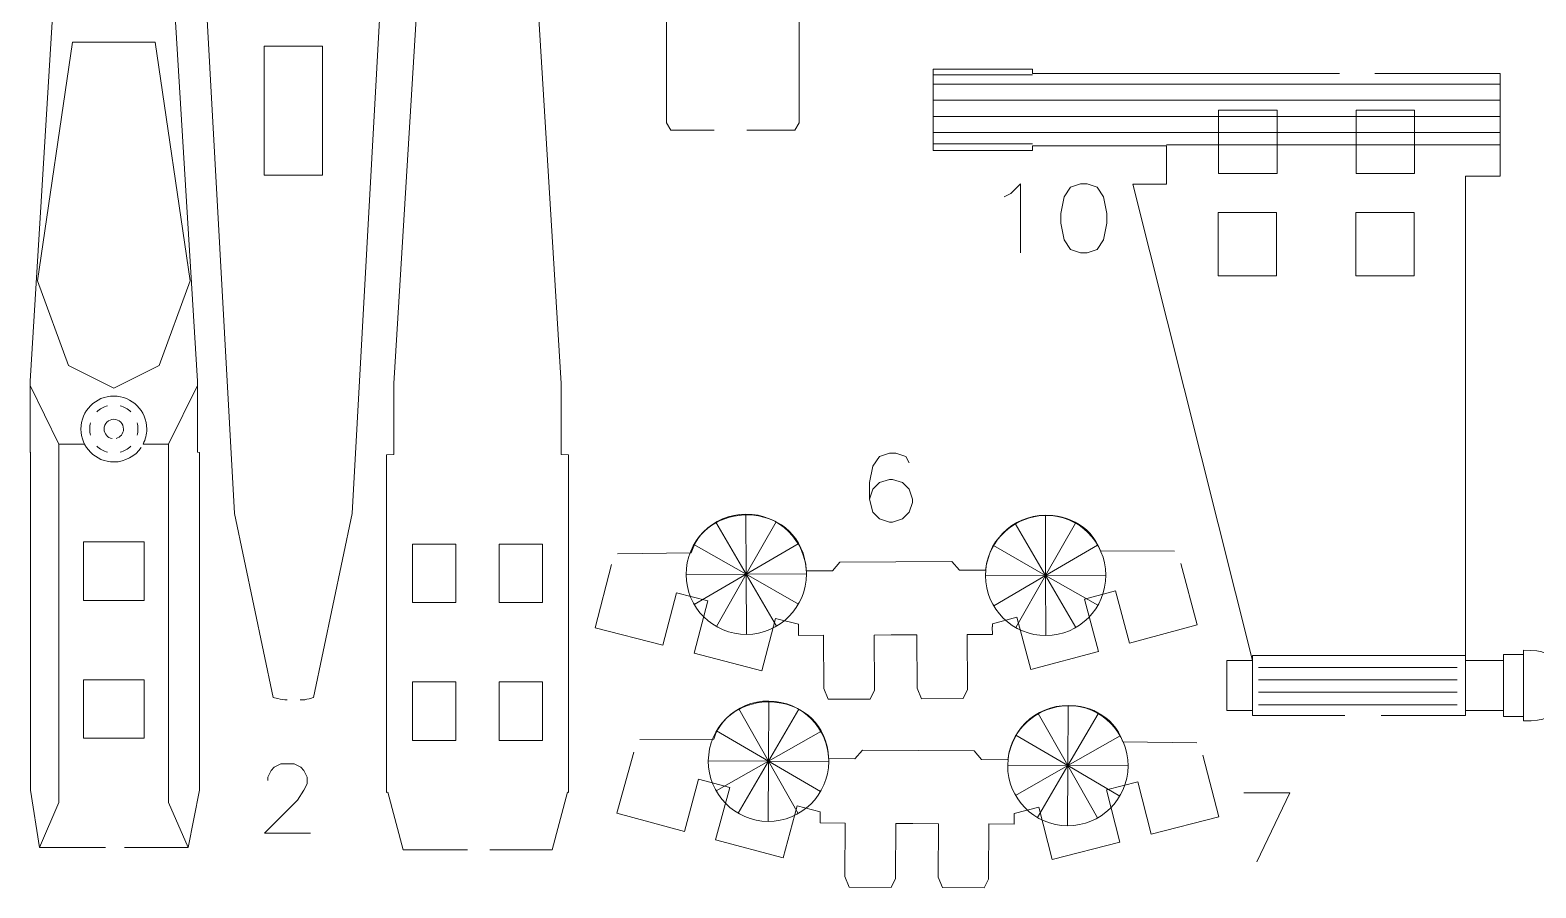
# Model space of a CAD drawing. Header units: inches. Extents: x -7 to 6.8, y -5.2 to 5.1.
# Drawn here: x -0.775 to 2.698, y -0.859 to 1.12 of the extents above; entities that cross this region are included whole.
import ezdxf

# ---------------------------------------------------------------- set-up
doc = ezdxf.new("R2010")
doc.units = ezdxf.units.IN
doc.header["$MEASUREMENT"] = 0
doc.layers.add('Layer 1', color=7, linetype='Continuous')

msp = doc.modelspace()

# ---------------------------------------------------------------- linework, layer by layer
at = {"layer": 'Layer 1', "lineweight": 9}
for points, knots in [([(-0.1821, -0.4253), (-0.1958, -0.4249), (-0.2145, -0.4196), (-0.2145, -0.4196), (-0.2145, -0.4196), (-0.2145, -0.4196), (-0.3038, 0.0047), (-0.3038, 0.0047), (-0.3038, 0.0047), (-0.3038, 0.0047), (-0.4059, 1.8534), (-0.4059, 1.8534), (-0.4059, 1.8534), (-0.4059, 1.8534), (-0.4238, 2.0848), (-0.4238, 2.0848), (-0.4238, 2.0848), (-0.4238, 2.0848), (-0.4238, 2.8637), (-0.4238, 2.8637), (-0.4238, 2.8637), (-0.4238, 2.8637), (-0.3958, 2.9969), (-0.3958, 2.9969), (-0.3958, 2.9969), (-0.3958, 2.9969), (-0.2553, 2.9969), (-0.195, 2.9969)], [0, 0, 0, 0, 0.125, 0.125, 0.125, 0.125, 0.25, 0.25, 0.25, 0.25, 0.375, 0.375, 0.375, 0.375, 0.5, 0.5, 0.5, 0.5, 0.625, 0.625, 0.625, 0.625, 0.75, 0.75, 0.75, 0.75, 1, 1, 1, 1]), ([(-0.1398, 2.9969), (-0.0788, 2.9969), (0.0596, 2.9969), (0.0596, 2.9969), (0.0596, 2.9969), (0.0596, 2.9969), (0.0876, 2.8641), (0.0876, 2.8641), (0.0876, 2.8641), (0.0876, 2.8641), (0.0876, 2.0852), (0.0876, 2.0852), (0.0876, 2.0852), (0.0876, 2.0852), (0.0697, 1.8534), (0.0697, 1.8534), (0.0697, 1.8534), (0.0697, 1.8534), (-0.0324, 0.0047), (-0.0324, 0.0047), (-0.0324, 0.0047), (-0.0324, 0.0047), (-0.1217, -0.4196), (-0.1217, -0.4196), (-0.1217, -0.4196), (-0.1217, -0.4196), (-0.1387, -0.4259), (-0.1522, -0.4253)], [0, 0, 0, 0, 0.125, 0.125, 0.125, 0.125, 0.25, 0.25, 0.25, 0.25, 0.375, 0.375, 0.375, 0.375, 0.5, 0.5, 0.5, 0.5, 0.625, 0.625, 0.625, 0.625, 0.75, 0.75, 0.75, 0.75, 1, 1, 1, 1]), ([(-0.601, -0.766), (-0.6456, -0.766), (-0.7537, -0.766), (-0.7537, -0.766), (-0.7537, -0.766), (-0.7537, -0.766), (-0.7744, -0.6332), (-0.7744, -0.6332), (-0.7744, -0.6332), (-0.7744, -0.6332), (-0.7744, -0.6335), (-0.7744, -0.6335), (-0.7744, -0.6335), (-0.7744, -0.6335), (-0.7744, 0.1454), (-0.7744, 0.1454), (-0.7744, 0.1454), (-0.7744, 0.1454), (-0.7749, 0.1461), (-0.7749, 0.1461), (-0.7749, 0.1461), (-0.7749, 0.1461), (-0.7751, 0.3099), (-0.7751, 0.3099), (-0.7751, 0.3099), (-0.7751, 0.3099), (-0.6589, 2.2072), (-0.6589, 2.2072), (-0.6589, 2.2072), (-0.6589, 2.2072), (-0.6284, 2.3683), (-0.6284, 2.3683), (-0.6284, 2.3683), (-0.6284, 2.3683), (-0.6159, 2.3687), (-0.6039, 2.3691)], [0, 0, 0, 0, 0.1, 0.1, 0.1, 0.1, 0.2, 0.2, 0.2, 0.2, 0.3, 0.3, 0.3, 0.3, 0.4, 0.4, 0.4, 0.4, 0.5, 0.5, 0.5, 0.5, 0.6, 0.6, 0.6, 0.6, 0.7, 0.7, 0.7, 0.7, 0.8, 0.8, 0.8, 0.8, 1, 1, 1, 1]), ([(-0.5632, 2.3692), (-0.5504, 2.3688), (-0.5357, 2.3683), (-0.5357, 2.3683), (-0.5357, 2.3683), (-0.5357, 2.3683), (-0.5053, 2.2072), (-0.5053, 2.2072), (-0.5053, 2.2072), (-0.5053, 2.2072), (-0.3891, 0.3099), (-0.3891, 0.3099), (-0.3891, 0.3099), (-0.3891, 0.3099), (-0.3892, 0.1461), (-0.3892, 0.1461), (-0.3892, 0.1461), (-0.3892, 0.1461), (-0.3848, 0.1457), (-0.3848, 0.1457), (-0.3848, 0.1457), (-0.3848, 0.1457), (-0.3848, -0.6332), (-0.3848, -0.6332), (-0.3848, -0.6332), (-0.3848, -0.6332), (-0.3848, -0.6332), (-0.3848, -0.6332), (-0.3848, -0.6332), (-0.3848, -0.6332), (-0.4104, -0.766), (-0.4104, -0.766), (-0.4104, -0.766), (-0.4104, -0.766), (-0.5101, -0.766), (-0.5575, -0.766)], [0, 0, 0, 0, 0.1, 0.1, 0.1, 0.1, 0.2, 0.2, 0.2, 0.2, 0.3, 0.3, 0.3, 0.3, 0.4, 0.4, 0.4, 0.4, 0.5, 0.5, 0.5, 0.5, 0.6, 0.6, 0.6, 0.6, 0.7, 0.7, 0.7, 0.7, 0.8, 0.8, 0.8, 0.8, 1, 1, 1, 1]), ([(0.2336, -0.771), (0.1867, -0.771), (0.0852, -0.771), (0.0852, -0.771), (0.0852, -0.771), (0.0852, -0.771), (0.0496, -0.6382), (0.0496, -0.6382), (0.0496, -0.6382), (0.0496, -0.6382), (0.047, -0.6385), (0.047, -0.6385), (0.047, -0.6385), (0.047, -0.6385), (0.047, 0.1404), (0.047, 0.1404), (0.047, 0.1404), (0.047, 0.1404), (0.064, 0.1411), (0.064, 0.1411), (0.064, 0.1411), (0.064, 0.1411), (0.0638, 0.3049), (0.0638, 0.3049), (0.0638, 0.3049), (0.0638, 0.3049), (0.18, 2.2029), (0.18, 2.2029), (0.18, 2.2029), (0.18, 2.2029), (0.2105, 2.364), (0.2105, 2.364), (0.2105, 2.364), (0.2105, 2.364), (0.2238, 2.3645), (0.2362, 2.3648)], [0, 0, 0, 0, 0.1, 0.1, 0.1, 0.1, 0.2, 0.2, 0.2, 0.2, 0.3, 0.3, 0.3, 0.3, 0.4, 0.4, 0.4, 0.4, 0.5, 0.5, 0.5, 0.5, 0.6, 0.6, 0.6, 0.6, 0.7, 0.7, 0.7, 0.7, 0.8, 0.8, 0.8, 0.8, 1, 1, 1, 1]), ([(0.2779, 2.3648), (0.2902, 2.3644), (0.3032, 2.364), (0.3032, 2.364), (0.3032, 2.364), (0.3032, 2.364), (0.3337, 2.2029), (0.3337, 2.2029), (0.3337, 2.2029), (0.3337, 2.2029), (0.4499, 0.3049), (0.4499, 0.3049), (0.4499, 0.3049), (0.4499, 0.3049), (0.4497, 0.1411), (0.4497, 0.1411), (0.4497, 0.1411), (0.4497, 0.1411), (0.4667, 0.1404), (0.4667, 0.1404), (0.4667, 0.1404), (0.4667, 0.1404), (0.4667, -0.6385), (0.4667, -0.6385), (0.4667, -0.6385), (0.4667, -0.6385), (0.4642, -0.6382), (0.4642, -0.6382), (0.4642, -0.6382), (0.4642, -0.6382), (0.4285, -0.771), (0.4285, -0.771), (0.4285, -0.771), (0.4285, -0.771), (0.3339, -0.771), (0.2852, -0.771)], [0, 0, 0, 0, 0.1, 0.1, 0.1, 0.1, 0.2, 0.2, 0.2, 0.2, 0.3, 0.3, 0.3, 0.3, 0.4, 0.4, 0.4, 0.4, 0.5, 0.5, 0.5, 0.5, 0.6, 0.6, 0.6, 0.6, 0.7, 0.7, 0.7, 0.7, 0.8, 0.8, 0.8, 0.8, 1, 1, 1, 1]), ([(0.8024, 0.8894), (0.7478, 0.8894), (0.7024, 0.8894), (0.7024, 0.8894), (0.7024, 0.8894), (0.7024, 0.8894), (0.6924, 0.9063), (0.6924, 0.9063), (0.6924, 0.9063), (0.6924, 0.9063), (0.6924, 1.2474), (0.6924, 1.2474), (0.6924, 1.2474), (0.6924, 1.2474), (0.7024, 1.2644), (0.7024, 1.2644), (0.7024, 1.2644), (0.7024, 1.2644), (0.7492, 1.2644), (0.805, 1.2644)], [0, 0, 0, 0, 0.166667, 0.166667, 0.166667, 0.166667, 0.333333, 0.333333, 0.333333, 0.333333, 0.5, 0.5, 0.5, 0.5, 0.666667, 0.666667, 0.666667, 0.666667, 1, 1, 1, 1]), ([(0.8768, 1.2644), (0.9364, 1.2624), (0.9884, 1.2644), (0.9884, 1.2644), (0.9884, 1.2644), (0.9884, 1.2644), (0.9984, 1.2474), (0.9984, 1.2474), (0.9984, 1.2474), (0.9984, 1.2474), (0.9984, 0.9063), (0.9984, 0.9063), (0.9984, 0.9063), (0.9984, 0.9063), (0.9884, 0.8894), (0.9884, 0.8894), (0.9884, 0.8894), (0.9884, 0.8894), (0.9326, 0.8896), (0.8781, 0.8896)], [0, 0, 0, 0, 0.166667, 0.166667, 0.166667, 0.166667, 0.333333, 0.333333, 0.333333, 0.333333, 0.5, 0.5, 0.5, 0.5, 0.666667, 0.666667, 0.666667, 0.666667, 1, 1, 1, 1]), ([(-0.1006, 1.0832), (-0.1006, 1.0832), (-0.1006, 0.7852), (-0.1006, 0.7852), (-0.1006, 0.7852), (-0.1006, 0.7852), (-0.2356, 0.7852), (-0.2356, 0.7852), (-0.2356, 0.7852), (-0.2356, 0.7852), (-0.2356, 1.0832), (-0.2356, 1.0832), (-0.2356, 1.0832), (-0.2356, 1.0832), (-0.1006, 1.0832), (-0.1006, 1.0832)], [0, 0, 0, 0, 0.2, 0.2, 0.2, 0.2, 0.4, 0.4, 0.4, 0.4, 0.6, 0.6, 0.6, 0.6, 1, 1, 1, 1]), ([(2.2445, 1.0197), (2.0562, 1.0197), (1.8458, 1.0197), (1.8458, 1.0197), (1.8458, 1.0197), (1.8458, 1.0197), (1.5369, 1.0197), (1.5369, 1.0197), (1.5369, 1.0197), (1.5369, 1.0197), (1.5369, 1.0302), (1.5369, 1.0302), (1.5369, 1.0302), (1.5369, 1.0302), (1.3078, 1.0302), (1.3078, 1.0302), (1.3078, 1.0302), (1.3078, 1.0302), (1.3078, 0.8426), (1.3078, 0.8426), (1.3078, 0.8426), (1.3078, 0.8426), (1.5369, 0.8426), (1.5369, 0.8426), (1.5369, 0.8426), (1.5369, 0.8426), (1.5369, 0.8531), (1.5369, 0.8531), (1.5369, 0.8531), (1.5369, 0.8531), (1.8458, 0.8531), (1.8458, 0.8531), (1.8458, 0.8531), (1.8458, 0.8531), (1.8458, 0.7646), (1.8458, 0.7646), (1.8458, 0.7646), (1.8458, 0.7646), (1.7677, 0.7646), (1.7677, 0.7646), (1.7677, 0.7646), (1.7677, 0.7646), (2.0437, -0.3341), (2.0437, -0.3341), (2.0437, -0.3341), (2.0437, -0.3341), (1.9849, -0.3341), (1.9849, -0.3341), (1.9849, -0.3341), (1.9849, -0.3341), (1.9849, -0.4499), (1.9849, -0.4499), (1.9849, -0.4499), (1.9849, -0.4499), (2.0437, -0.4499), (2.0437, -0.4499), (2.0437, -0.4499), (2.0437, -0.4499), (2.0437, -0.461), (2.0437, -0.461), (2.0437, -0.461), (2.0437, -0.461), (2.0593, -0.461), (2.0593, -0.461), (2.0593, -0.461), (2.0593, -0.461), (2.1529, -0.461), (2.257, -0.461)], [0, 0, 0, 0, 0.055556, 0.055556, 0.055556, 0.055556, 0.111111, 0.111111, 0.111111, 0.111111, 0.166667, 0.166667, 0.166667, 0.166667, 0.222222, 0.222222, 0.222222, 0.222222, 0.277778, 0.277778, 0.277778, 0.277778, 0.333333, 0.333333, 0.333333, 0.333333, 0.388889, 0.388889, 0.388889, 0.388889, 0.444444, 0.444444, 0.444444, 0.444444, 0.5, 0.5, 0.5, 0.5, 0.555556, 0.555556, 0.555556, 0.555556, 0.611111, 0.611111, 0.611111, 0.611111, 0.666667, 0.666667, 0.666667, 0.666667, 0.722222, 0.722222, 0.722222, 0.722222, 0.777778, 0.777778, 0.777778, 0.777778, 0.833333, 0.833333, 0.833333, 0.833333, 0.888889, 0.888889, 0.888889, 0.888889, 1, 1, 1, 1]), ([(2.3404, -0.461), (2.4435, -0.461), (2.5355, -0.461), (2.5355, -0.461), (2.5355, -0.461), (2.5355, -0.461), (2.5355, -0.4499), (2.5355, -0.4499), (2.5355, -0.4499), (2.5355, -0.4499), (2.6225, -0.4499), (2.6225, -0.4499), (2.6225, -0.4499), (2.6225, -0.4499), (2.6225, -0.4633), (2.6225, -0.4633), (2.6225, -0.4633), (2.6225, -0.4633), (2.6691, -0.4633), (2.6691, -0.4633), (2.6691, -0.4633), (2.6691, -0.4633), (2.6691, -0.4734), (2.6691, -0.4734), (2.6691, -0.4734), (2.7207, -0.4734), (2.7371, -0.4684), (2.7415, -0.4272), (2.7415, -0.4272), (2.7415, -0.4272), (3.2323, -0.4272), (3.2323, -0.4272), (3.2323, -0.4272), (3.2323, -0.4272), (3.2323, -0.3542), (3.2323, -0.3542), (3.2323, -0.3542), (3.2323, -0.3542), (2.7409, -0.3542), (2.7409, -0.3542), (2.7409, -0.3542), (2.7353, -0.3154), (2.7169, -0.3106), (2.6691, -0.3106), (2.6691, -0.3106), (2.6691, -0.3106), (2.6691, -0.3207), (2.6691, -0.3207), (2.6691, -0.3207), (2.6691, -0.3207), (2.6225, -0.3207), (2.6225, -0.3207), (2.6225, -0.3207), (2.6225, -0.3207), (2.6225, -0.3341), (2.6225, -0.3341), (2.6225, -0.3341), (2.6225, -0.3341), (2.5355, -0.3341), (2.5355, -0.3341), (2.5355, -0.3341), (2.5355, -0.3341), (2.5355, -0.323), (2.5355, -0.323), (2.5355, -0.323), (2.5355, -0.323), (2.5355, 0.7828), (2.5355, 0.7828), (2.5355, 0.7828), (2.5355, 0.7828), (2.6151, 0.7828), (2.6151, 0.7828), (2.6151, 0.7828), (2.6151, 0.7828), (2.6151, 1.0197), (2.6151, 1.0197), (2.6151, 1.0197), (2.6151, 1.0197), (2.5355, 1.0197), (2.5355, 1.0197), (2.5355, 1.0197), (2.5355, 1.0197), (2.443, 1.0197), (2.3258, 1.0197)], [0, 0, 0, 0, 0.045455, 0.045455, 0.045455, 0.045455, 0.090909, 0.090909, 0.090909, 0.090909, 0.136364, 0.136364, 0.136364, 0.136364, 0.181818, 0.181818, 0.181818, 0.181818, 0.227273, 0.227273, 0.227273, 0.227273, 0.272727, 0.272727, 0.272727, 0.272727, 0.318182, 0.318182, 0.318182, 0.318182, 0.363636, 0.363636, 0.363636, 0.363636, 0.409091, 0.409091, 0.409091, 0.409091, 0.454545, 0.454545, 0.454545, 0.454545, 0.5, 0.5, 0.5, 0.5, 0.545455, 0.545455, 0.545455, 0.545455, 0.590909, 0.590909, 0.590909, 0.590909, 0.636364, 0.636364, 0.636364, 0.636364, 0.681818, 0.681818, 0.681818, 0.681818, 0.727273, 0.727273, 0.727273, 0.727273, 0.772727, 0.772727, 0.772727, 0.772727, 0.818182, 0.818182, 0.818182, 0.818182, 0.863636, 0.863636, 0.863636, 0.863636, 0.909091, 0.909091, 0.909091, 0.909091, 1, 1, 1, 1]), ([(1.9659, 0.9352), (1.9659, 0.9352), (2.1007, 0.9352), (2.1007, 0.9352), (2.1007, 0.9352), (2.1007, 0.9352), (2.1007, 0.7892), (2.1007, 0.7892), (2.1007, 0.7892), (2.1007, 0.7892), (1.9659, 0.7892), (1.9659, 0.7892), (1.9659, 0.7892), (1.9659, 0.7892), (1.9659, 0.9352), (1.9659, 0.9352)], [0, 0, 0, 0, 0.2, 0.2, 0.2, 0.2, 0.4, 0.4, 0.4, 0.4, 0.6, 0.6, 0.6, 0.6, 1, 1, 1, 1]), ([(2.2832, 0.9352), (2.2832, 0.9352), (2.418, 0.9352), (2.418, 0.9352), (2.418, 0.9352), (2.418, 0.9352), (2.418, 0.7892), (2.418, 0.7892), (2.418, 0.7892), (2.418, 0.7892), (2.2832, 0.7892), (2.2832, 0.7892), (2.2832, 0.7892), (2.2832, 0.7892), (2.2832, 0.9352), (2.2832, 0.9352)], [0, 0, 0, 0, 0.2, 0.2, 0.2, 0.2, 0.4, 0.4, 0.4, 0.4, 0.6, 0.6, 0.6, 0.6, 1, 1, 1, 1]), ([(1.9647, 0.6995), (1.9647, 0.6995), (2.0994, 0.6995), (2.0994, 0.6995), (2.0994, 0.6995), (2.0994, 0.6995), (2.0994, 0.5535), (2.0994, 0.5535), (2.0994, 0.5535), (2.0994, 0.5535), (1.9647, 0.5535), (1.9647, 0.5535), (1.9647, 0.5535), (1.9647, 0.5535), (1.9647, 0.6995), (1.9647, 0.6995)], [0, 0, 0, 0, 0.2, 0.2, 0.2, 0.2, 0.4, 0.4, 0.4, 0.4, 0.6, 0.6, 0.6, 0.6, 1, 1, 1, 1]), ([(2.282, 0.6995), (2.282, 0.6995), (2.4167, 0.6995), (2.4167, 0.6995), (2.4167, 0.6995), (2.4167, 0.6995), (2.4167, 0.5535), (2.4167, 0.5535), (2.4167, 0.5535), (2.4167, 0.5535), (2.282, 0.5535), (2.282, 0.5535), (2.282, 0.5535), (2.282, 0.5535), (2.282, 0.6995), (2.282, 0.6995)], [0, 0, 0, 0, 0.2, 0.2, 0.2, 0.2, 0.4, 0.4, 0.4, 0.4, 0.6, 0.6, 0.6, 0.6, 1, 1, 1, 1]), ([(1.8638, -0.0821), (1.8638, -0.0821), (1.6935, -0.0814), (1.6935, -0.0814), (1.6935, -0.0814), (1.6463, 0.0423), (1.4488, 0.0244), (1.4282, -0.1257), (1.4282, -0.1257), (1.4282, -0.1257), (1.368, -0.1258), (1.368, -0.1258), (1.368, -0.1258), (1.368, -0.1258), (1.3506, -0.1059), (1.3506, -0.1059), (1.3506, -0.1059), (1.3506, -0.1059), (1.2216, -0.1065), (1.2216, -0.1065), (1.2216, -0.1065), (1.2216, -0.1065), (1.0926, -0.1071), (1.0926, -0.1071), (1.0926, -0.1071), (1.0926, -0.1071), (1.0754, -0.1272), (1.0754, -0.1272), (1.0754, -0.1272), (1.0754, -0.1272), (1.015, -0.1277), (1.015, -0.1277), (1.015, -0.1277), (1.0063, 0.0322), (0.7891, 0.041), (0.7495, -0.0859), (0.7495, -0.0859), (0.7495, -0.0859), (0.5792, -0.0883), (0.5792, -0.0883)], [0, 0, 0, 0, 0.090909, 0.090909, 0.090909, 0.090909, 0.181818, 0.181818, 0.181818, 0.181818, 0.272727, 0.272727, 0.272727, 0.272727, 0.363636, 0.363636, 0.363636, 0.363636, 0.454545, 0.454545, 0.454545, 0.454545, 0.545455, 0.545455, 0.545455, 0.545455, 0.636364, 0.636364, 0.636364, 0.636364, 0.727273, 0.727273, 0.727273, 0.727273, 0.818182, 0.818182, 0.818182, 0.818182, 1, 1, 1, 1]), ([(-0.6521, -0.1958), (-0.6521, -0.1958), (-0.6521, -0.0608), (-0.6521, -0.0608), (-0.6521, -0.0608), (-0.6521, -0.0608), (-0.5121, -0.0608), (-0.5121, -0.0608), (-0.5121, -0.0608), (-0.5121, -0.0608), (-0.5121, -0.1958), (-0.5121, -0.1958), (-0.5121, -0.1958), (-0.5121, -0.1958), (-0.6521, -0.1958), (-0.6521, -0.1958)], [0, 0, 0, 0, 0.2, 0.2, 0.2, 0.2, 0.4, 0.4, 0.4, 0.4, 0.6, 0.6, 0.6, 0.6, 1, 1, 1, 1]), ([(0.207, -0.2008), (0.207, -0.2008), (0.207, -0.0658), (0.207, -0.0658), (0.207, -0.0658), (0.207, -0.0658), (0.107, -0.0658), (0.107, -0.0658), (0.107, -0.0658), (0.107, -0.0658), (0.107, -0.2008), (0.107, -0.2008), (0.107, -0.2008), (0.107, -0.2008), (0.207, -0.2008), (0.207, -0.2008)], [0, 0, 0, 0, 0.2, 0.2, 0.2, 0.2, 0.4, 0.4, 0.4, 0.4, 0.6, 0.6, 0.6, 0.6, 1, 1, 1, 1]), ([(0.4068, -0.2008), (0.4068, -0.2008), (0.4068, -0.0658), (0.4068, -0.0658), (0.4068, -0.0658), (0.4068, -0.0658), (0.3068, -0.0658), (0.3068, -0.0658), (0.3068, -0.0658), (0.3068, -0.0658), (0.3068, -0.2008), (0.3068, -0.2008), (0.3068, -0.2008), (0.3068, -0.2008), (0.4068, -0.2008), (0.4068, -0.2008)], [0, 0, 0, 0, 0.2, 0.2, 0.2, 0.2, 0.4, 0.4, 0.4, 0.4, 0.6, 0.6, 0.6, 0.6, 1, 1, 1, 1]), ([(0.5656, -0.1128), (0.5656, -0.1128), (0.5282, -0.2588), (0.5282, -0.2588), (0.5282, -0.2588), (0.5282, -0.2588), (0.6844, -0.2991), (0.6844, -0.2991), (0.6844, -0.2991), (0.6844, -0.2991), (0.7156, -0.1782), (0.7156, -0.1782), (0.7156, -0.1782), (0.7156, -0.1782), (0.7877, -0.1968), (0.7877, -0.1968), (0.7877, -0.1968), (0.7877, -0.1968), (0.7564, -0.3177), (0.7564, -0.3177), (0.7564, -0.3177), (0.7564, -0.3177), (0.9126, -0.358), (0.9126, -0.358), (0.9126, -0.358), (0.9126, -0.358), (0.9438, -0.2371), (0.9438, -0.2371), (0.9438, -0.2371), (0.9438, -0.2371), (0.9971, -0.2506), (0.9971, -0.2506), (0.9971, -0.2506), (0.9971, -0.2506), (0.9971, -0.259), (0.9971, -0.259), (0.9971, -0.259), (0.9971, -0.259), (0.9972, -0.2764), (0.9972, -0.2764), (0.9972, -0.2764), (0.9972, -0.2764), (1.055, -0.2761), (1.055, -0.2761), (1.055, -0.2761), (1.055, -0.2761), (1.0556, -0.3992), (1.0556, -0.3992), (1.0556, -0.3992), (1.0556, -0.3992), (1.0657, -0.4236), (1.0657, -0.4236), (1.0657, -0.4236), (1.0657, -0.4236), (1.1622, -0.4231), (1.1622, -0.4231), (1.1622, -0.4231), (1.1622, -0.4231), (1.1721, -0.4025), (1.1721, -0.4025), (1.1721, -0.4025), (1.1721, -0.4025), (1.1721, -0.3986), (1.1721, -0.3986), (1.1721, -0.3986), (1.1721, -0.3986), (1.1715, -0.2755), (1.1715, -0.2755), (1.1715, -0.2755), (1.1715, -0.2755), (1.2106, -0.2753), (1.2106, -0.2753), (1.2106, -0.2753), (1.2106, -0.2753), (1.2698, -0.275), (1.2698, -0.275), (1.2698, -0.275), (1.2698, -0.275), (1.2704, -0.3981), (1.2704, -0.3981), (1.2704, -0.3981), (1.2704, -0.3981), (1.2805, -0.4225), (1.2805, -0.4225), (1.2805, -0.4225), (1.2805, -0.4225), (1.377, -0.4221), (1.377, -0.4221), (1.377, -0.4221), (1.377, -0.4221), (1.3869, -0.4015), (1.3869, -0.4015), (1.3869, -0.4015), (1.3869, -0.4015), (1.3869, -0.3976), (1.3869, -0.3976), (1.3869, -0.3976), (1.3869, -0.3976), (1.3863, -0.2745), (1.3863, -0.2745), (1.3863, -0.2745), (1.3863, -0.2745), (1.4443, -0.2742), (1.4443, -0.2742), (1.4443, -0.2742), (1.4443, -0.2742), (1.444, -0.2568), (1.444, -0.2568), (1.444, -0.2568), (1.444, -0.2568), (1.4442, -0.2568), (1.4442, -0.2568), (1.4442, -0.2568), (1.4442, -0.2568), (1.4442, -0.2493), (1.4442, -0.2493), (1.4442, -0.2493), (1.4442, -0.2493), (1.5006, -0.2344), (1.5006, -0.2344), (1.5006, -0.2344), (1.5006, -0.2344), (1.5331, -0.3551), (1.5331, -0.3551), (1.5331, -0.3551), (1.5331, -0.3551), (1.6888, -0.3133), (1.6888, -0.3133), (1.6888, -0.3133), (1.6888, -0.3133), (1.6564, -0.1926), (1.6564, -0.1926), (1.6564, -0.1926), (1.6564, -0.1926), (1.7283, -0.1733), (1.7283, -0.1733), (1.7283, -0.1733), (1.7283, -0.1733), (1.7607, -0.294), (1.7607, -0.294), (1.7607, -0.294), (1.7607, -0.294), (1.9164, -0.2522), (1.9164, -0.2522), (1.9164, -0.2522), (1.9164, -0.2522), (1.8789, -0.1106), (1.8789, -0.1106)], [0, 0, 0, 0, 0.026316, 0.026316, 0.026316, 0.026316, 0.052632, 0.052632, 0.052632, 0.052632, 0.078947, 0.078947, 0.078947, 0.078947, 0.105263, 0.105263, 0.105263, 0.105263, 0.131579, 0.131579, 0.131579, 0.131579, 0.157895, 0.157895, 0.157895, 0.157895, 0.184211, 0.184211, 0.184211, 0.184211, 0.210526, 0.210526, 0.210526, 0.210526, 0.236842, 0.236842, 0.236842, 0.236842, 0.263158, 0.263158, 0.263158, 0.263158, 0.289474, 0.289474, 0.289474, 0.289474, 0.315789, 0.315789, 0.315789, 0.315789, 0.342105, 0.342105, 0.342105, 0.342105, 0.368421, 0.368421, 0.368421, 0.368421, 0.394737, 0.394737, 0.394737, 0.394737, 0.421053, 0.421053, 0.421053, 0.421053, 0.447368, 0.447368, 0.447368, 0.447368, 0.473684, 0.473684, 0.473684, 0.473684, 0.5, 0.5, 0.5, 0.5, 0.526316, 0.526316, 0.526316, 0.526316, 0.552632, 0.552632, 0.552632, 0.552632, 0.578947, 0.578947, 0.578947, 0.578947, 0.605263, 0.605263, 0.605263, 0.605263, 0.631579, 0.631579, 0.631579, 0.631579, 0.657895, 0.657895, 0.657895, 0.657895, 0.684211, 0.684211, 0.684211, 0.684211, 0.710526, 0.710526, 0.710526, 0.710526, 0.736842, 0.736842, 0.736842, 0.736842, 0.763158, 0.763158, 0.763158, 0.763158, 0.789474, 0.789474, 0.789474, 0.789474, 0.815789, 0.815789, 0.815789, 0.815789, 0.842105, 0.842105, 0.842105, 0.842105, 0.868421, 0.868421, 0.868421, 0.868421, 0.894737, 0.894737, 0.894737, 0.894737, 0.921053, 0.921053, 0.921053, 0.921053, 0.947368, 0.947368, 0.947368, 0.947368, 1, 1, 1, 1]), ([(-0.6521, -0.5135), (-0.6521, -0.5135), (-0.6521, -0.3785), (-0.6521, -0.3785), (-0.6521, -0.3785), (-0.6521, -0.3785), (-0.5121, -0.3785), (-0.5121, -0.3785), (-0.5121, -0.3785), (-0.5121, -0.3785), (-0.5121, -0.5135), (-0.5121, -0.5135), (-0.5121, -0.5135), (-0.5121, -0.5135), (-0.6521, -0.5135), (-0.6521, -0.5135)], [0, 0, 0, 0, 0.2, 0.2, 0.2, 0.2, 0.4, 0.4, 0.4, 0.4, 0.6, 0.6, 0.6, 0.6, 1, 1, 1, 1]), ([(0.207, -0.5185), (0.207, -0.5185), (0.207, -0.3835), (0.207, -0.3835), (0.207, -0.3835), (0.207, -0.3835), (0.107, -0.3835), (0.107, -0.3835), (0.107, -0.3835), (0.107, -0.3835), (0.107, -0.5185), (0.107, -0.5185), (0.107, -0.5185), (0.107, -0.5185), (0.207, -0.5185), (0.207, -0.5185)], [0, 0, 0, 0, 0.2, 0.2, 0.2, 0.2, 0.4, 0.4, 0.4, 0.4, 0.6, 0.6, 0.6, 0.6, 1, 1, 1, 1]), ([(0.4068, -0.5185), (0.4068, -0.5185), (0.4068, -0.3835), (0.4068, -0.3835), (0.4068, -0.3835), (0.4068, -0.3835), (0.3068, -0.3835), (0.3068, -0.3835), (0.3068, -0.3835), (0.3068, -0.3835), (0.3068, -0.5185), (0.3068, -0.5185), (0.3068, -0.5185), (0.3068, -0.5185), (0.4068, -0.5185), (0.4068, -0.5185)], [0, 0, 0, 0, 0.2, 0.2, 0.2, 0.2, 0.4, 0.4, 0.4, 0.4, 0.6, 0.6, 0.6, 0.6, 1, 1, 1, 1]), ([(1.9157, -0.5242), (1.9157, -0.5242), (1.7453, -0.5216), (1.7453, -0.5216), (1.7453, -0.5216), (1.6995, -0.3975), (1.5018, -0.4132), (1.4796, -0.5631), (1.4796, -0.5631), (1.4796, -0.5631), (1.4194, -0.5625), (1.4194, -0.5625), (1.4194, -0.5625), (1.4194, -0.5625), (1.4022, -0.5424), (1.4022, -0.5424), (1.4022, -0.5424), (1.4022, -0.5424), (1.2732, -0.5416), (1.2732, -0.5416), (1.2732, -0.5416), (1.2732, -0.5416), (1.1443, -0.5409), (1.1443, -0.5409), (1.1443, -0.5409), (1.1443, -0.5409), (1.1268, -0.5608), (1.1268, -0.5608), (1.1268, -0.5608), (1.1268, -0.5608), (1.0664, -0.5606), (1.0664, -0.5606), (1.0664, -0.5606), (1.0594, -0.4006), (0.8424, -0.3894), (0.8014, -0.5159), (0.8014, -0.5159), (0.8014, -0.5159), (0.6311, -0.5164), (0.6311, -0.5164)], [0, 0, 0, 0, 0.090909, 0.090909, 0.090909, 0.090909, 0.181818, 0.181818, 0.181818, 0.181818, 0.272727, 0.272727, 0.272727, 0.272727, 0.363636, 0.363636, 0.363636, 0.363636, 0.454545, 0.454545, 0.454545, 0.454545, 0.545455, 0.545455, 0.545455, 0.545455, 0.636364, 0.636364, 0.636364, 0.636364, 0.727273, 0.727273, 0.727273, 0.727273, 0.818182, 0.818182, 0.818182, 0.818182, 1, 1, 1, 1]), ([(0.6169, -0.546), (0.6169, -0.546), (0.5783, -0.6864), (0.5783, -0.6864), (0.5783, -0.6864), (0.5783, -0.6864), (0.734, -0.7284), (0.734, -0.7284), (0.734, -0.7284), (0.734, -0.7284), (0.7665, -0.6078), (0.7665, -0.6078), (0.7665, -0.6078), (0.7665, -0.6078), (0.8383, -0.6272), (0.8383, -0.6272), (0.8383, -0.6272), (0.8383, -0.6272), (0.8058, -0.7477), (0.8058, -0.7477), (0.8058, -0.7477), (0.8058, -0.7477), (0.9615, -0.7897), (0.9615, -0.7897), (0.9615, -0.7897), (0.9615, -0.7897), (0.9941, -0.6692), (0.9941, -0.6692), (0.9941, -0.6692), (0.9941, -0.6692), (1.0472, -0.6833), (1.0472, -0.6833), (1.0472, -0.6833), (1.0472, -0.6833), (1.0471, -0.6917), (1.0471, -0.6917), (1.0471, -0.6917), (1.0471, -0.6917), (1.047, -0.709), (1.047, -0.709), (1.047, -0.709), (1.047, -0.709), (1.1048, -0.7094), (1.1048, -0.7094), (1.1048, -0.7094), (1.1048, -0.7094), (1.104, -0.8325), (1.104, -0.8325), (1.104, -0.8325), (1.104, -0.8325), (1.1139, -0.857), (1.1139, -0.857), (1.1139, -0.857), (1.1139, -0.857), (1.2104, -0.8576), (1.2104, -0.8576), (1.2104, -0.8576), (1.2104, -0.8576), (1.2205, -0.8371), (1.2205, -0.8371), (1.2205, -0.8371), (1.2205, -0.8371), (1.2205, -0.8332), (1.2205, -0.8332), (1.2205, -0.8332), (1.2205, -0.8332), (1.2213, -0.7101), (1.2213, -0.7101), (1.2213, -0.7101), (1.2213, -0.7101), (1.2604, -0.7103), (1.2604, -0.7103), (1.2604, -0.7103), (1.2604, -0.7103), (1.3196, -0.7107), (1.3196, -0.7107), (1.3196, -0.7107), (1.3196, -0.7107), (1.3188, -0.8338), (1.3188, -0.8338), (1.3188, -0.8338), (1.3188, -0.8338), (1.3287, -0.8583), (1.3287, -0.8583), (1.3287, -0.8583), (1.3287, -0.8583), (1.4252, -0.8589), (1.4252, -0.8589), (1.4252, -0.8589), (1.4252, -0.8589), (1.4353, -0.8384), (1.4353, -0.8384), (1.4353, -0.8384), (1.4353, -0.8384), (1.4353, -0.8345), (1.4353, -0.8345), (1.4353, -0.8345), (1.4353, -0.8345), (1.4361, -0.7114), (1.4361, -0.7114), (1.4361, -0.7114), (1.4361, -0.7114), (1.4941, -0.7117), (1.4941, -0.7117), (1.4941, -0.7117), (1.4941, -0.7117), (1.494, -0.6944), (1.494, -0.6944), (1.494, -0.6944), (1.494, -0.6944), (1.4942, -0.6943), (1.4942, -0.6943), (1.4942, -0.6943), (1.4942, -0.6943), (1.4942, -0.6869), (1.4942, -0.6869), (1.4942, -0.6869), (1.4942, -0.6869), (1.5509, -0.6725), (1.5509, -0.6725), (1.5509, -0.6725), (1.5509, -0.6725), (1.582, -0.7936), (1.582, -0.7936), (1.582, -0.7936), (1.582, -0.7936), (1.7382, -0.7535), (1.7382, -0.7535), (1.7382, -0.7535), (1.7382, -0.7535), (1.7071, -0.6324), (1.7071, -0.6324), (1.7071, -0.6324), (1.7071, -0.6324), (1.7792, -0.6139), (1.7792, -0.6139), (1.7792, -0.6139), (1.7792, -0.6139), (1.8102, -0.735), (1.8102, -0.735), (1.8102, -0.735), (1.8102, -0.735), (1.9664, -0.6949), (1.9664, -0.6949), (1.9664, -0.6949), (1.9664, -0.6949), (1.9297, -0.5529), (1.9297, -0.5529)], [0, 0, 0, 0, 0.026316, 0.026316, 0.026316, 0.026316, 0.052632, 0.052632, 0.052632, 0.052632, 0.078947, 0.078947, 0.078947, 0.078947, 0.105263, 0.105263, 0.105263, 0.105263, 0.131579, 0.131579, 0.131579, 0.131579, 0.157895, 0.157895, 0.157895, 0.157895, 0.184211, 0.184211, 0.184211, 0.184211, 0.210526, 0.210526, 0.210526, 0.210526, 0.236842, 0.236842, 0.236842, 0.236842, 0.263158, 0.263158, 0.263158, 0.263158, 0.289474, 0.289474, 0.289474, 0.289474, 0.315789, 0.315789, 0.315789, 0.315789, 0.342105, 0.342105, 0.342105, 0.342105, 0.368421, 0.368421, 0.368421, 0.368421, 0.394737, 0.394737, 0.394737, 0.394737, 0.421053, 0.421053, 0.421053, 0.421053, 0.447368, 0.447368, 0.447368, 0.447368, 0.473684, 0.473684, 0.473684, 0.473684, 0.5, 0.5, 0.5, 0.5, 0.526316, 0.526316, 0.526316, 0.526316, 0.552632, 0.552632, 0.552632, 0.552632, 0.578947, 0.578947, 0.578947, 0.578947, 0.605263, 0.605263, 0.605263, 0.605263, 0.631579, 0.631579, 0.631579, 0.631579, 0.657895, 0.657895, 0.657895, 0.657895, 0.684211, 0.684211, 0.684211, 0.684211, 0.710526, 0.710526, 0.710526, 0.710526, 0.736842, 0.736842, 0.736842, 0.736842, 0.763158, 0.763158, 0.763158, 0.763158, 0.789474, 0.789474, 0.789474, 0.789474, 0.815789, 0.815789, 0.815789, 0.815789, 0.842105, 0.842105, 0.842105, 0.842105, 0.868421, 0.868421, 0.868421, 0.868421, 0.894737, 0.894737, 0.894737, 0.894737, 0.921053, 0.921053, 0.921053, 0.921053, 0.947368, 0.947368, 0.947368, 0.947368, 1, 1, 1, 1])]:
    msp.add_open_spline(points, degree=3, knots=knots, dxfattribs=at)
at = {"layer": 'Layer 1', "color": 1, "lineweight": 9}
msp.add_open_spline([(-0.6773, 1.0924), (-0.6773, 1.0924), (-0.4869, 1.0924), (-0.4869, 1.0924), (-0.4869, 1.0924), (-0.4869, 1.0924), (-0.4062, 0.5416), (-0.4062, 0.5416), (-0.4062, 0.5416), (-0.4062, 0.5416), (-0.4778, 0.3463), (-0.4778, 0.3463), (-0.4778, 0.3463), (-0.4778, 0.3463), (-0.5821, 0.2942), (-0.5821, 0.2942), (-0.5821, 0.2942), (-0.5821, 0.2942), (-0.6864, 0.3463), (-0.6864, 0.3463), (-0.6864, 0.3463), (-0.6864, 0.3463), (-0.758, 0.5416), (-0.758, 0.5416), (-0.758, 0.5416), (-0.758, 0.5416), (-0.6773, 1.0924), (-0.6773, 1.0924)], degree=3, knots=[0, 0, 0, 0, 0.125, 0.125, 0.125, 0.125, 0.25, 0.25, 0.25, 0.25, 0.375, 0.375, 0.375, 0.375, 0.5, 0.5, 0.5, 0.5, 0.625, 0.625, 0.625, 0.625, 0.75, 0.75, 0.75, 0.75, 1, 1, 1, 1], dxfattribs=at)
at = {"layer": 'Layer 1', "color": 5, "lineweight": 9}
for points in [[(1.5369, 1.0171), (1.5369, 1.0171), (1.3078, 1.0171), (1.3078, 1.0171)], [(2.6151, 0.9957), (2.6151, 0.9957), (1.3078, 0.9957), (1.3078, 0.9957)], [(2.6151, 0.9583), (2.6151, 0.9583), (1.3078, 0.9583), (1.3078, 0.9583)], [(2.6151, 0.921), (2.6151, 0.921), (1.3078, 0.921), (1.3078, 0.921)], [(2.6151, 0.8837), (2.6151, 0.8837), (1.3078, 0.8837), (1.3078, 0.8837)], [(1.5369, 0.8577), (1.5369, 0.8577), (1.3078, 0.8577), (1.3078, 0.8577)], [(1.8458, 0.8551), (1.8458, 0.8551), (2.6151, 0.8551), (2.6151, 0.8551)], [(0.8764, -0.1353), (0.8764, -0.1353), (0.8758, 0.0035), (0.8758, 0.0035)], [(1.5669, -0.1379), (1.5669, -0.1379), (1.5663, 0.0009), (1.5663, 0.0009)], [(0.8764, -0.1353), (0.8764, -0.1353), (0.8065, -0.0154), (0.8065, -0.0154)], [(0.8764, -0.1353), (0.8764, -0.1353), (0.9453, -0.0147), (0.9453, -0.0147)], [(1.5669, -0.1379), (1.5669, -0.1379), (1.497, -0.0181), (1.497, -0.0181)], [(1.5669, -0.1379), (1.5669, -0.1379), (1.6357, -0.0174), (1.6357, -0.0174)], [(0.8764, -0.1353), (0.8764, -0.1353), (0.7559, -0.0664), (0.7559, -0.0664)], [(0.8764, -0.1353), (0.8764, -0.1353), (0.9963, -0.0653), (0.9963, -0.0653)], [(1.5669, -0.1379), (1.5669, -0.1379), (1.4464, -0.0691), (1.4464, -0.0691)], [(1.5669, -0.1379), (1.5669, -0.1379), (1.6868, -0.0679), (1.6868, -0.0679)], [(0.8764, -0.1353), (0.8764, -0.1353), (0.7377, -0.1359), (0.7377, -0.1359)], [(0.8764, -0.1353), (0.8764, -0.1353), (0.7566, -0.2052), (0.7566, -0.2052)], [(0.8764, -0.1353), (0.8764, -0.1353), (0.8076, -0.2558), (0.8076, -0.2558)], [(0.8764, -0.1353), (0.8764, -0.1353), (1.0152, -0.1346), (1.0152, -0.1346)], [(0.8764, -0.1353), (0.8764, -0.1353), (0.997, -0.2041), (0.997, -0.2041)], [(0.8764, -0.1353), (0.8764, -0.1353), (0.9464, -0.2551), (0.9464, -0.2551)], [(0.8764, -0.1353), (0.8764, -0.1353), (0.8771, -0.274), (0.8771, -0.274)], [(1.5669, -0.1379), (1.5669, -0.1379), (1.4282, -0.1386), (1.4282, -0.1386)], [(1.5669, -0.1379), (1.5669, -0.1379), (1.4471, -0.2079), (1.4471, -0.2079)], [(1.5669, -0.1379), (1.5669, -0.1379), (1.4981, -0.2584), (1.4981, -0.2584)], [(1.5669, -0.1379), (1.5669, -0.1379), (1.7057, -0.1372), (1.7057, -0.1372)], [(1.5669, -0.1379), (1.5669, -0.1379), (1.5676, -0.2767), (1.5676, -0.2767)], [(1.5669, -0.1379), (1.5669, -0.1379), (1.6369, -0.2578), (1.6369, -0.2578)], [(1.5669, -0.1379), (1.5669, -0.1379), (1.6875, -0.2067), (1.6875, -0.2067)], [(2.5355, -0.4499), (2.5355, -0.4499), (2.5355, -0.3341), (2.5355, -0.3341)], [(2.6225, -0.4499), (2.6225, -0.4499), (2.6225, -0.3341), (2.6225, -0.3341)], [(2.6691, -0.4633), (2.6691, -0.4633), (2.6691, -0.3207), (2.6691, -0.3207)], [(2.0578, -0.3504), (2.0578, -0.3504), (2.5161, -0.3504), (2.5161, -0.3504)], [(2.0578, -0.3791), (2.0578, -0.3791), (2.5161, -0.3791), (2.5161, -0.3791)], [(2.0578, -0.4077), (2.0578, -0.4077), (2.5161, -0.4077), (2.5161, -0.4077)], [(0.9278, -0.5666), (0.9278, -0.5666), (0.8591, -0.446), (0.8591, -0.446)], [(0.9278, -0.5666), (0.9278, -0.5666), (0.9286, -0.4278), (0.9286, -0.4278)], [(0.9278, -0.5666), (0.9278, -0.5666), (0.9979, -0.4469), (0.9979, -0.4469)], [(1.6182, -0.5768), (1.6182, -0.5768), (1.619, -0.438), (1.619, -0.438)], [(2.0578, -0.4364), (2.0578, -0.4364), (2.5161, -0.4364), (2.5161, -0.4364)], [(1.6182, -0.5768), (1.6182, -0.5768), (1.5495, -0.4562), (1.5495, -0.4562)], [(1.6182, -0.5768), (1.6182, -0.5768), (1.6883, -0.457), (1.6883, -0.457)], [(0.9278, -0.5666), (0.9278, -0.5666), (0.808, -0.4965), (0.808, -0.4965)], [(0.9278, -0.5666), (0.9278, -0.5666), (1.0484, -0.498), (1.0484, -0.498)], [(1.6182, -0.5768), (1.6182, -0.5768), (1.4984, -0.5067), (1.4984, -0.5067)], [(1.6182, -0.5768), (1.6182, -0.5768), (1.7388, -0.5081), (1.7388, -0.5081)], [(0.9278, -0.5666), (0.9278, -0.5666), (0.789, -0.5658), (0.789, -0.5658)], [(0.9278, -0.5666), (0.9278, -0.5666), (0.8072, -0.6353), (0.8072, -0.6353)], [(0.9278, -0.5666), (0.9278, -0.5666), (0.8577, -0.6864), (0.8577, -0.6864)], [(0.9278, -0.5666), (0.9278, -0.5666), (0.9269, -0.7054), (0.9269, -0.7054)], [(0.9278, -0.5666), (0.9278, -0.5666), (1.0666, -0.5675), (1.0666, -0.5675)], [(0.9278, -0.5666), (0.9278, -0.5666), (1.0476, -0.6367), (1.0476, -0.6367)], [(0.9278, -0.5666), (0.9278, -0.5666), (0.9964, -0.6872), (0.9964, -0.6872)], [(1.6182, -0.5768), (1.6182, -0.5768), (1.4794, -0.5759), (1.4794, -0.5759)], [(1.6182, -0.5768), (1.6182, -0.5768), (1.4976, -0.6454), (1.4976, -0.6454)], [(1.6182, -0.5768), (1.6182, -0.5768), (1.5481, -0.6965), (1.5481, -0.6965)], [(1.6182, -0.5768), (1.6182, -0.5768), (1.6174, -0.7156), (1.6174, -0.7156)], [(1.6182, -0.5768), (1.6182, -0.5768), (1.6869, -0.6974), (1.6869, -0.6974)], [(1.6182, -0.5768), (1.6182, -0.5768), (1.738, -0.6469), (1.738, -0.6469)], [(1.6182, -0.5768), (1.6182, -0.5768), (1.757, -0.5776), (1.757, -0.5776)]]:
    msp.add_open_spline(points, degree=3, dxfattribs=at)
for points, knots in [([(1.4713, 0.7353), (1.4713, 0.7353), (1.4865, 0.7429), (1.4865, 0.7429), (1.4865, 0.7429), (1.4865, 0.7429), (1.5092, 0.7656), (1.5092, 0.7656), (1.5092, 0.7656), (1.5092, 0.7656), (1.5092, 0.6062), (1.5092, 0.6062)], [0, 0, 0, 0, 0.25, 0.25, 0.25, 0.25, 0.5, 0.5, 0.5, 0.5, 1, 1, 1, 1]), ([(1.6474, 0.7656), (1.6474, 0.7656), (1.6246, 0.758), (1.6246, 0.758), (1.6246, 0.758), (1.6246, 0.758), (1.6094, 0.7353), (1.6094, 0.7353), (1.6094, 0.7353), (1.6094, 0.7353), (1.6019, 0.6973), (1.6019, 0.6973), (1.6019, 0.6973), (1.6019, 0.6973), (1.6019, 0.6745), (1.6019, 0.6745), (1.6019, 0.6745), (1.6019, 0.6745), (1.6094, 0.6366), (1.6094, 0.6366), (1.6094, 0.6366), (1.6094, 0.6366), (1.6246, 0.6138), (1.6246, 0.6138), (1.6246, 0.6138), (1.6246, 0.6138), (1.6474, 0.6062), (1.6474, 0.6062), (1.6474, 0.6062), (1.6474, 0.6062), (1.6626, 0.6062), (1.6626, 0.6062), (1.6626, 0.6062), (1.6626, 0.6062), (1.6854, 0.6138), (1.6854, 0.6138), (1.6854, 0.6138), (1.6854, 0.6138), (1.7005, 0.6366), (1.7005, 0.6366), (1.7005, 0.6366), (1.7005, 0.6366), (1.7081, 0.6745), (1.7081, 0.6745), (1.7081, 0.6745), (1.7081, 0.6745), (1.7081, 0.6973), (1.7081, 0.6973), (1.7081, 0.6973), (1.7081, 0.6973), (1.7005, 0.7353), (1.7005, 0.7353), (1.7005, 0.7353), (1.7005, 0.7353), (1.6854, 0.758), (1.6854, 0.758), (1.6854, 0.758), (1.6854, 0.758), (1.6626, 0.7656), (1.6626, 0.7656), (1.6626, 0.7656), (1.6626, 0.7656), (1.6474, 0.7656), (1.6474, 0.7656)], [0, 0, 0, 0, 0.058824, 0.058824, 0.058824, 0.058824, 0.117647, 0.117647, 0.117647, 0.117647, 0.176471, 0.176471, 0.176471, 0.176471, 0.235294, 0.235294, 0.235294, 0.235294, 0.294118, 0.294118, 0.294118, 0.294118, 0.352941, 0.352941, 0.352941, 0.352941, 0.411765, 0.411765, 0.411765, 0.411765, 0.470588, 0.470588, 0.470588, 0.470588, 0.529412, 0.529412, 0.529412, 0.529412, 0.588235, 0.588235, 0.588235, 0.588235, 0.647059, 0.647059, 0.647059, 0.647059, 0.705882, 0.705882, 0.705882, 0.705882, 0.764706, 0.764706, 0.764706, 0.764706, 0.823529, 0.823529, 0.823529, 0.823529, 0.882353, 0.882353, 0.882353, 0.882353, 1, 1, 1, 1]), ([(-0.6498, 0.1651), (-0.6498, 0.1651), (-0.7085, 0.1651), (-0.7085, 0.1651), (-0.7085, 0.1651), (-0.7085, 0.1651), (-0.7751, 0.3001), (-0.7751, 0.3001)], [0, 0, 0, 0, 0.333333, 0.333333, 0.333333, 0.333333, 1, 1, 1, 1]), ([(-0.5144, 0.1651), (-0.5144, 0.1651), (-0.4556, 0.1651), (-0.4556, 0.1651), (-0.4556, 0.1651), (-0.4556, 0.1651), (-0.3891, 0.3001), (-0.3891, 0.3001)], [0, 0, 0, 0, 0.333333, 0.333333, 0.333333, 0.333333, 1, 1, 1, 1]), ([(-0.5189, 0.1575), (-0.5325, 0.1372), (-0.5558, 0.1238), (-0.5821, 0.1238), (-0.5821, 0.1238), (-0.6241, 0.1238), (-0.6581, 0.1578), (-0.6581, 0.1998), (-0.6581, 0.1998), (-0.6581, 0.2418), (-0.6241, 0.2758), (-0.5821, 0.2758), (-0.5821, 0.2758), (-0.5401, 0.2758), (-0.5061, 0.2418), (-0.5061, 0.1998), (-0.5061, 0.1998), (-0.5061, 0.1873), (-0.5091, 0.1755), (-0.5144, 0.1651)], [0, 0, 0, 0, 0.166667, 0.166667, 0.166667, 0.166667, 0.333333, 0.333333, 0.333333, 0.333333, 0.5, 0.5, 0.5, 0.5, 0.666667, 0.666667, 0.666667, 0.666667, 1, 1, 1, 1]), ([(-0.5965, 0.2535), (-0.6011, 0.2523), (-0.6056, 0.2504), (-0.6099, 0.248), (-0.6099, 0.248), (-0.6142, 0.2455), (-0.6181, 0.2425), (-0.6214, 0.2391)], [0, 0, 0, 0, 0.333333, 0.333333, 0.333333, 0.333333, 1, 1, 1, 1]), ([(-0.5427, 0.2391), (-0.5461, 0.2425), (-0.55, 0.2455), (-0.5543, 0.248), (-0.5543, 0.248), (-0.5586, 0.2504), (-0.5631, 0.2523), (-0.5677, 0.2535)], [0, 0, 0, 0, 0.333333, 0.333333, 0.333333, 0.333333, 1, 1, 1, 1]), ([(-0.6358, 0.2142), (-0.637, 0.2096), (-0.6377, 0.2048), (-0.6377, 0.1998), (-0.6377, 0.1998), (-0.6377, 0.1948), (-0.637, 0.19), (-0.6358, 0.1854)], [0, 0, 0, 0, 0.333333, 0.333333, 0.333333, 0.333333, 1, 1, 1, 1]), ([(-0.5858, 0.1777), (-0.5964, 0.1794), (-0.6045, 0.1887), (-0.6045, 0.1998), (-0.6045, 0.1998), (-0.6045, 0.2122), (-0.5945, 0.2222), (-0.5821, 0.2222), (-0.5821, 0.2222), (-0.5697, 0.2222), (-0.5597, 0.2122), (-0.5597, 0.1998), (-0.5597, 0.1998), (-0.5597, 0.1892), (-0.5671, 0.1803), (-0.577, 0.178)], [0, 0, 0, 0, 0.2, 0.2, 0.2, 0.2, 0.4, 0.4, 0.4, 0.4, 0.6, 0.6, 0.6, 0.6, 1, 1, 1, 1]), ([(-0.5283, 0.1854), (-0.5271, 0.19), (-0.5265, 0.1948), (-0.5265, 0.1998), (-0.5265, 0.1998), (-0.5265, 0.2048), (-0.5271, 0.2096), (-0.5283, 0.2142)], [0, 0, 0, 0, 0.333333, 0.333333, 0.333333, 0.333333, 1, 1, 1, 1]), ([(-0.7085, 0.1651), (-0.7085, 0.1651), (-0.7085, -0.6621), (-0.7085, -0.6621), (-0.7085, -0.6621), (-0.7085, -0.6621), (-0.7537, -0.766), (-0.7537, -0.766)], [0, 0, 0, 0, 0.333333, 0.333333, 0.333333, 0.333333, 1, 1, 1, 1]), ([(-0.6214, 0.1604), (-0.6181, 0.1571), (-0.6142, 0.1541), (-0.6099, 0.1516), (-0.6099, 0.1516), (-0.6056, 0.1491), (-0.6011, 0.1473), (-0.5965, 0.1461)], [0, 0, 0, 0, 0.333333, 0.333333, 0.333333, 0.333333, 1, 1, 1, 1]), ([(-0.5677, 0.1461), (-0.5631, 0.1473), (-0.5586, 0.1491), (-0.5543, 0.1516), (-0.5543, 0.1516), (-0.55, 0.1541), (-0.5461, 0.1571), (-0.5427, 0.1604)], [0, 0, 0, 0, 0.333333, 0.333333, 0.333333, 0.333333, 1, 1, 1, 1]), ([(-0.4556, 0.1651), (-0.4556, 0.1651), (-0.4556, -0.6621), (-0.4556, -0.6621), (-0.4556, -0.6621), (-0.4556, -0.6621), (-0.4104, -0.766), (-0.4104, -0.766)], [0, 0, 0, 0, 0.333333, 0.333333, 0.333333, 0.333333, 1, 1, 1, 1]), ([(1.252, 0.1216), (1.252, 0.1216), (1.2444, 0.1367), (1.2444, 0.1367), (1.2444, 0.1367), (1.2444, 0.1367), (1.2217, 0.1443), (1.2217, 0.1443), (1.2217, 0.1443), (1.2217, 0.1443), (1.2065, 0.1443), (1.2065, 0.1443), (1.2065, 0.1443), (1.2065, 0.1443), (1.1837, 0.1367), (1.1837, 0.1367), (1.1837, 0.1367), (1.1837, 0.1367), (1.1685, 0.114), (1.1685, 0.114), (1.1685, 0.114), (1.1685, 0.114), (1.1609, 0.076), (1.1609, 0.076), (1.1609, 0.076), (1.1609, 0.076), (1.1609, 0.0381), (1.1609, 0.0381), (1.1609, 0.0381), (1.1609, 0.0381), (1.1685, 0.0077), (1.1685, 0.0077), (1.1685, 0.0077), (1.1685, 0.0077), (1.1837, -0.0075), (1.1837, -0.0075), (1.1837, -0.0075), (1.1837, -0.0075), (1.2065, -0.0151), (1.2065, -0.0151), (1.2065, -0.0151), (1.2065, -0.0151), (1.2141, -0.0151), (1.2141, -0.0151), (1.2141, -0.0151), (1.2141, -0.0151), (1.2368, -0.0075), (1.2368, -0.0075), (1.2368, -0.0075), (1.2368, -0.0075), (1.252, 0.0077), (1.252, 0.0077), (1.252, 0.0077), (1.252, 0.0077), (1.2596, 0.0305), (1.2596, 0.0305), (1.2596, 0.0305), (1.2596, 0.0305), (1.2596, 0.0381), (1.2596, 0.0381), (1.2596, 0.0381), (1.2596, 0.0381), (1.252, 0.0608), (1.252, 0.0608), (1.252, 0.0608), (1.252, 0.0608), (1.2368, 0.076), (1.2368, 0.076), (1.2368, 0.076), (1.2368, 0.076), (1.2141, 0.0836), (1.2141, 0.0836), (1.2141, 0.0836), (1.2141, 0.0836), (1.2065, 0.0836), (1.2065, 0.0836), (1.2065, 0.0836), (1.2065, 0.0836), (1.1837, 0.076), (1.1837, 0.076), (1.1837, 0.076), (1.1837, 0.076), (1.1685, 0.0608), (1.1685, 0.0608), (1.1685, 0.0608), (1.1685, 0.0608), (1.1609, 0.0381), (1.1609, 0.0381)], [0, 0, 0, 0, 0.043478, 0.043478, 0.043478, 0.043478, 0.086957, 0.086957, 0.086957, 0.086957, 0.130435, 0.130435, 0.130435, 0.130435, 0.173913, 0.173913, 0.173913, 0.173913, 0.217391, 0.217391, 0.217391, 0.217391, 0.26087, 0.26087, 0.26087, 0.26087, 0.304348, 0.304348, 0.304348, 0.304348, 0.347826, 0.347826, 0.347826, 0.347826, 0.391304, 0.391304, 0.391304, 0.391304, 0.434783, 0.434783, 0.434783, 0.434783, 0.478261, 0.478261, 0.478261, 0.478261, 0.521739, 0.521739, 0.521739, 0.521739, 0.565217, 0.565217, 0.565217, 0.565217, 0.608696, 0.608696, 0.608696, 0.608696, 0.652174, 0.652174, 0.652174, 0.652174, 0.695652, 0.695652, 0.695652, 0.695652, 0.73913, 0.73913, 0.73913, 0.73913, 0.782609, 0.782609, 0.782609, 0.782609, 0.826087, 0.826087, 0.826087, 0.826087, 0.869565, 0.869565, 0.869565, 0.869565, 0.913043, 0.913043, 0.913043, 0.913043, 1, 1, 1, 1]), ([(0.8771, -0.274), (0.9538, -0.2737), (1.0156, -0.2112), (1.0152, -0.1346), (1.0152, -0.1346), (1.0149, -0.0579), (0.9524, 0.0039), (0.8758, 0.0035), (0.8758, 0.0035), (0.7991, 0.0032), (0.7373, -0.0593), (0.7377, -0.1359), (0.7377, -0.1359), (0.738, -0.2126), (0.8005, -0.2744), (0.8771, -0.274)], [0, 0, 0, 0, 0.2, 0.2, 0.2, 0.2, 0.4, 0.4, 0.4, 0.4, 0.6, 0.6, 0.6, 0.6, 1, 1, 1, 1]), ([(1.5676, -0.2767), (1.491, -0.2771), (1.4285, -0.2152), (1.4281, -0.1386), (1.4281, -0.1386), (1.4278, -0.0619), (1.4896, 0.0005), (1.5663, 0.0009), (1.5663, 0.0009), (1.6429, 0.0013), (1.7054, -0.0606), (1.7057, -0.1372), (1.7057, -0.1372), (1.7061, -0.2139), (1.6443, -0.2763), (1.5676, -0.2767)], [0, 0, 0, 0, 0.2, 0.2, 0.2, 0.2, 0.4, 0.4, 0.4, 0.4, 0.6, 0.6, 0.6, 0.6, 1, 1, 1, 1]), ([(2.5355, -0.323), (2.5355, -0.323), (2.0437, -0.323), (2.0437, -0.323), (2.0437, -0.323), (2.0437, -0.323), (2.0437, -0.4499), (2.0437, -0.4499)], [0, 0, 0, 0, 0.333333, 0.333333, 0.333333, 0.333333, 1, 1, 1, 1]), ([(0.9269, -0.7054), (1.0036, -0.7059), (1.0661, -0.6441), (1.0666, -0.5675), (1.0666, -0.5675), (1.067, -0.4908), (1.0053, -0.4283), (0.9286, -0.4278), (0.9286, -0.4278), (0.852, -0.4274), (0.7895, -0.4891), (0.789, -0.5658), (0.789, -0.5658), (0.7885, -0.6424), (0.8503, -0.705), (0.9269, -0.7054)], [0, 0, 0, 0, 0.2, 0.2, 0.2, 0.2, 0.4, 0.4, 0.4, 0.4, 0.6, 0.6, 0.6, 0.6, 1, 1, 1, 1]), ([(1.6174, -0.7156), (1.5407, -0.7151), (1.4789, -0.6526), (1.4794, -0.5759), (1.4794, -0.5759), (1.4799, -0.4993), (1.5424, -0.4375), (1.619, -0.438), (1.619, -0.438), (1.6957, -0.4384), (1.7574, -0.501), (1.757, -0.5776), (1.757, -0.5776), (1.7565, -0.6543), (1.694, -0.716), (1.6174, -0.7156)], [0, 0, 0, 0, 0.2, 0.2, 0.2, 0.2, 0.4, 0.4, 0.4, 0.4, 0.6, 0.6, 0.6, 0.6, 1, 1, 1, 1]), ([(-0.227, -0.6109), (-0.227, -0.6109), (-0.227, -0.6033), (-0.227, -0.6033), (-0.227, -0.6033), (-0.227, -0.6033), (-0.2194, -0.5882), (-0.2194, -0.5882), (-0.2194, -0.5882), (-0.2194, -0.5882), (-0.2119, -0.5806), (-0.2119, -0.5806), (-0.2119, -0.5806), (-0.2119, -0.5806), (-0.1967, -0.573), (-0.1967, -0.573), (-0.1967, -0.573), (-0.1967, -0.573), (-0.1663, -0.573), (-0.1663, -0.573), (-0.1663, -0.573), (-0.1663, -0.573), (-0.1511, -0.5806), (-0.1511, -0.5806), (-0.1511, -0.5806), (-0.1511, -0.5806), (-0.1435, -0.5882), (-0.1435, -0.5882), (-0.1435, -0.5882), (-0.1435, -0.5882), (-0.1359, -0.6033), (-0.1359, -0.6033), (-0.1359, -0.6033), (-0.1359, -0.6033), (-0.1359, -0.6185), (-0.1359, -0.6185), (-0.1359, -0.6185), (-0.1359, -0.6185), (-0.1435, -0.6337), (-0.1435, -0.6337), (-0.1435, -0.6337), (-0.1435, -0.6337), (-0.1587, -0.6565), (-0.1587, -0.6565), (-0.1587, -0.6565), (-0.1587, -0.6565), (-0.2346, -0.7324), (-0.2346, -0.7324), (-0.2346, -0.7324), (-0.2346, -0.7324), (-0.1283, -0.7324), (-0.1283, -0.7324)], [0, 0, 0, 0, 0.071429, 0.071429, 0.071429, 0.071429, 0.142857, 0.142857, 0.142857, 0.142857, 0.214286, 0.214286, 0.214286, 0.214286, 0.285714, 0.285714, 0.285714, 0.285714, 0.357143, 0.357143, 0.357143, 0.357143, 0.428571, 0.428571, 0.428571, 0.428571, 0.5, 0.5, 0.5, 0.5, 0.571429, 0.571429, 0.571429, 0.571429, 0.642857, 0.642857, 0.642857, 0.642857, 0.714286, 0.714286, 0.714286, 0.714286, 0.785714, 0.785714, 0.785714, 0.785714, 0.857143, 0.857143, 0.857143, 0.857143, 1, 1, 1, 1]), ([(2.0237, -0.6396), (2.0237, -0.6396), (2.13, -0.6396), (2.13, -0.6396), (2.13, -0.6396), (2.13, -0.6396), (2.0541, -0.7991), (2.0541, -0.7991)], [0, 0, 0, 0, 0.333333, 0.333333, 0.333333, 0.333333, 1, 1, 1, 1])]:
    msp.add_open_spline(points, degree=3, knots=knots, dxfattribs=at)

doc.saveas('drawing.dxf')
